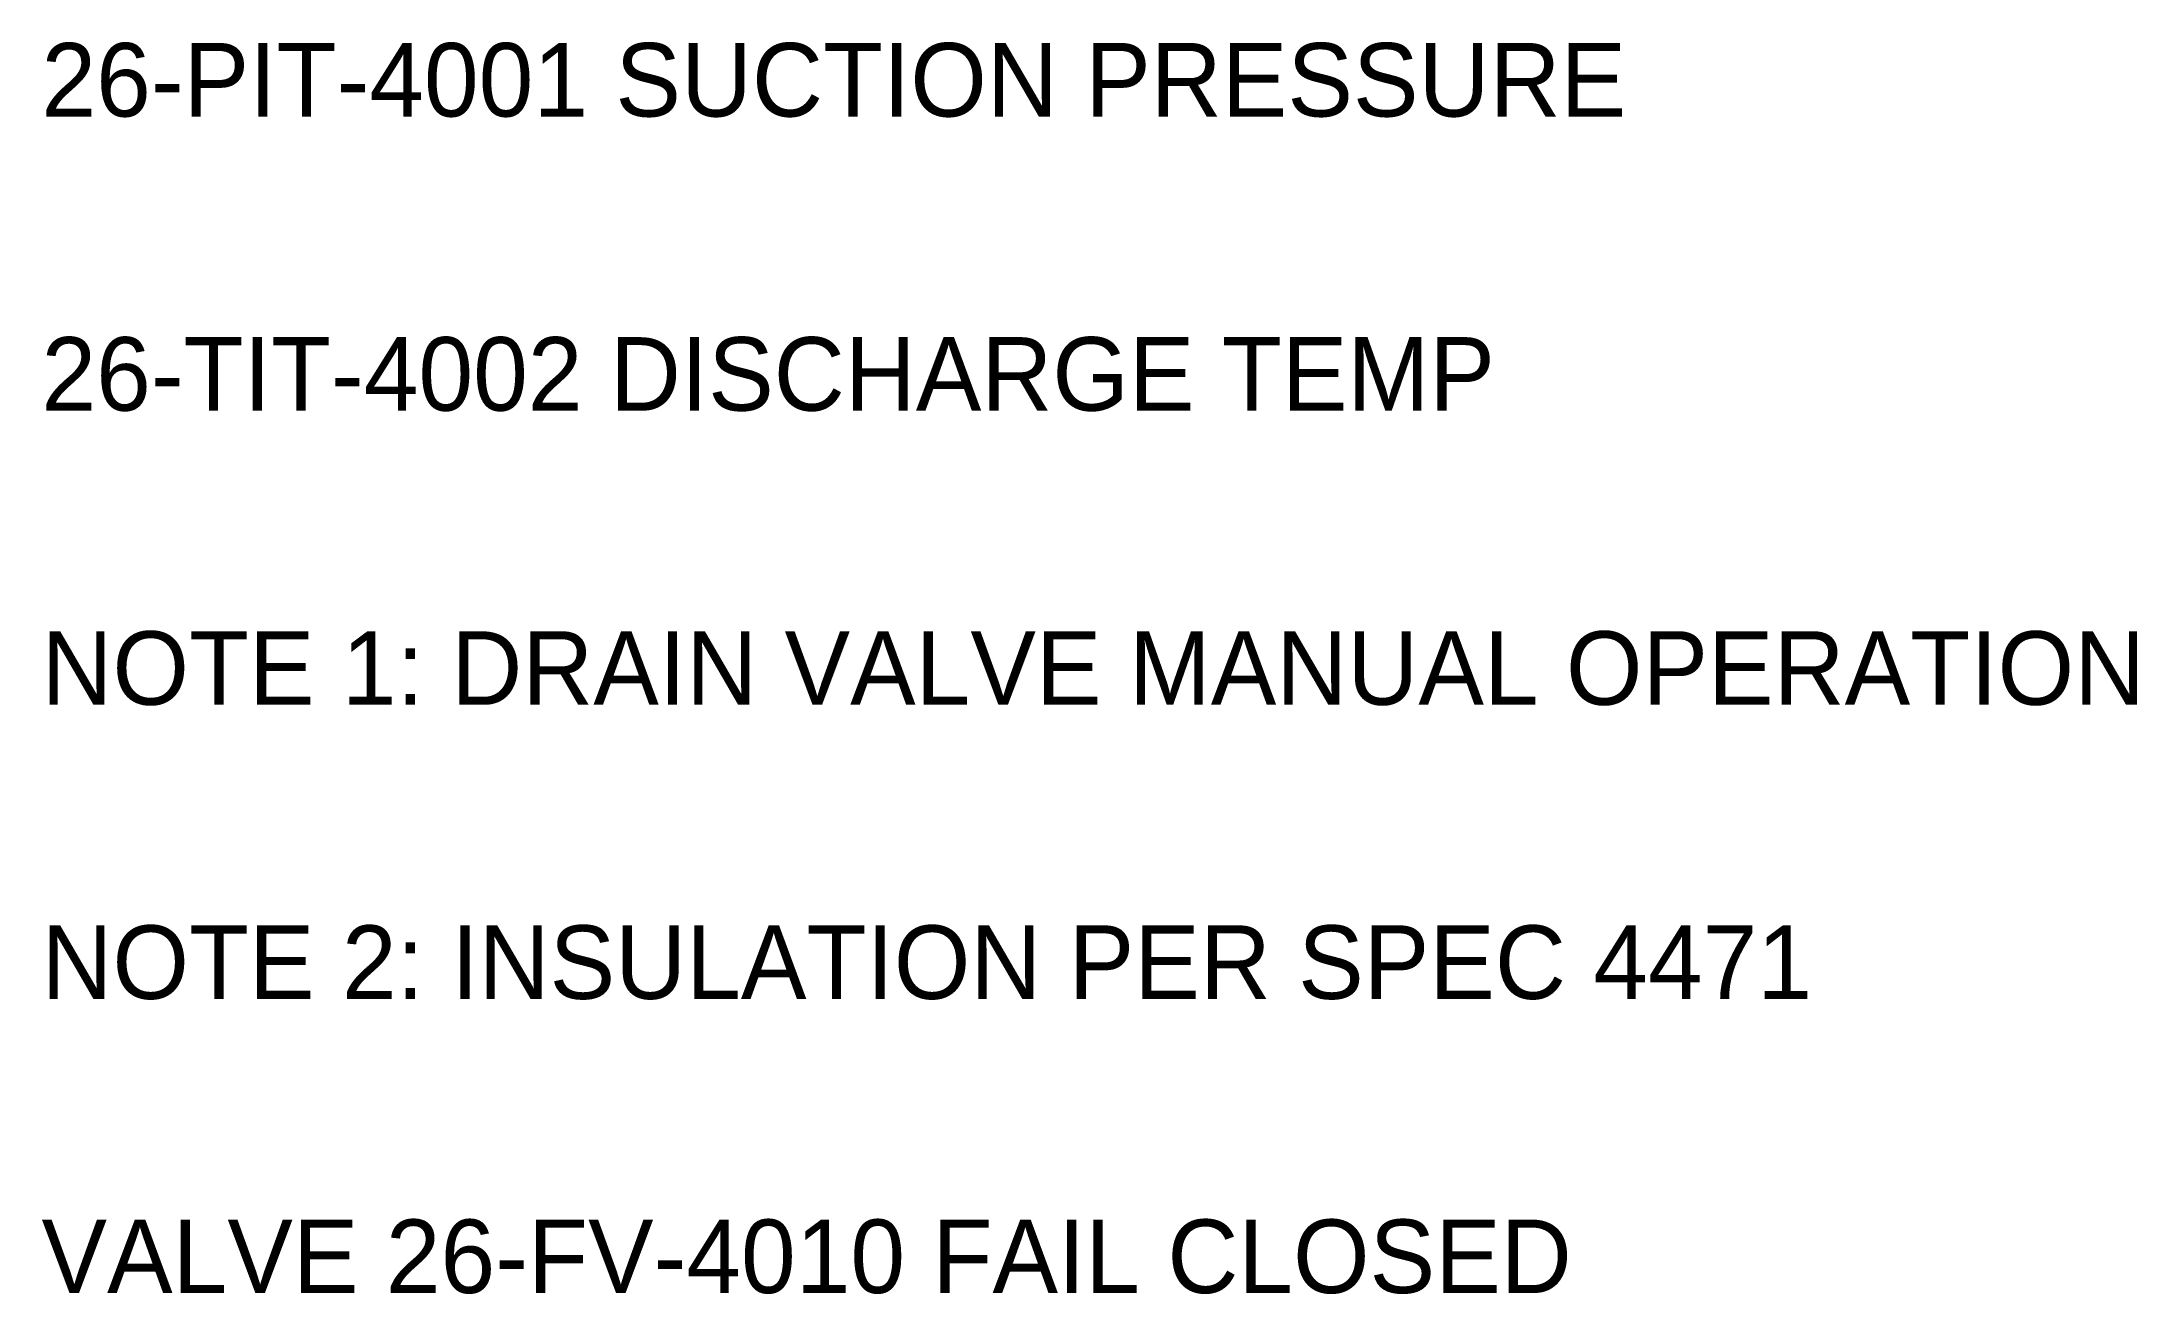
# Model space of a CAD drawing. Header units: metres. Extents: x 0 to 71.2, y 60 to 102.5.
import ezdxf

# ---------------------------------------------------------------- set-up
doc = ezdxf.new("R2010")
doc.units = ezdxf.units.M

msp = doc.modelspace()

# ---------------------------------------------------------------- texts
for s, p in [('26-PIT-4001 SUCTION PRESSURE', (0, 100)), ('26-TIT-4002 DISCHARGE TEMP', (0, 90)), ('NOTE 1: DRAIN VALVE MANUAL OPERATION', (0, 80)), ('NOTE 2: INSULATION PER SPEC 4471', (0, 70)), ('VALVE 26-FV-4010 FAIL CLOSED', (0, 60))]:
    msp.add_text(s, height=2.5).set_placement(p)

doc.saveas('drawing.dxf')
